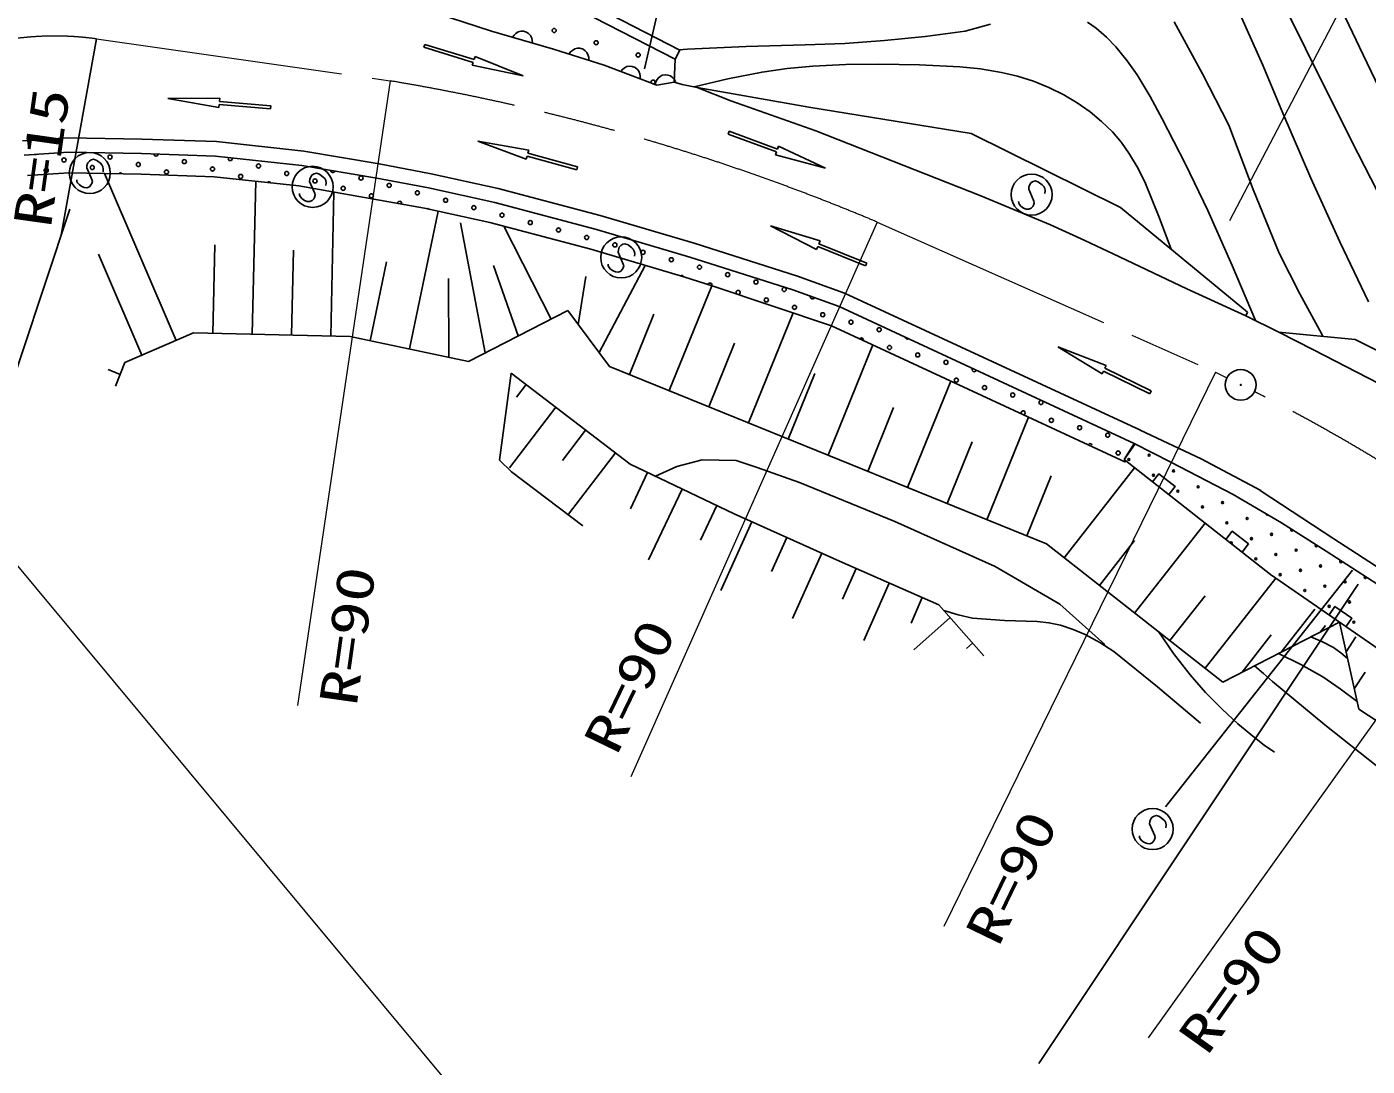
# Model space of a CAD drawing. Units: millimetres, scale not verified. Extents: x 40000 to 680000, y 20000 to 380000.
# Drawn here: x 316853 to 381833, y 261938 to 312313 of the extents above; entities that cross this region are included whole.
import ezdxf
from ezdxf.enums import TextEntityAlignment as Align

# ---------------------------------------------------------------- set-up
doc = ezdxf.new("R2010")
doc.units = ezdxf.units.MM
doc.header["$LTSCALE"] = 1000
doc.linetypes.add('CHAIN', pattern=[18.5, 12, -1.5, 3.5, -1.5])
for name, color, linetype, lineweight in [('M-BGD', 7, 'Continuous', 25), ('M-BGD-HTXT', 7, 'Continuous', 13), ('M-BMK', 2, 'CHAIN', 13), ('M-BMK-SRVR', 3, 'Continuous', 25), ('M-STR-STRC', 7, 'Continuous', 25)]:
    doc.layers.add(name, color=color, linetype=linetype, lineweight=lineweight)
doc.styles.add('ＭＳ ゴシック', font='')
doc.styles.get('ＭＳ ゴシック').set_extended_font_data('MS Gothic')

# ---------------------------------------------------------------- blocks, each defined once
blk = doc.blocks.new('BUHIN3')
at = {"color": 3, "linetype": 'Continuous', "lineweight": 25}
for radius in [746, 22.5]:
    blk.add_circle((0, 0), radius, dxfattribs=at)
blk = doc.blocks.new('BUHIN14')
at = {"color": 7, "linetype": 'Continuous', "lineweight": 25}
blk.add_lwpolyline([(-708, 107), (-749, 37), (-760, -45), (-749, -151), (-703, -299), (-632, -413), (-528, -496), (-403, -526), (-292, -497), (-222, -471), (-138, -403), (-106, -320), (36, 293), (104, 377), (212, 452), (329, 478), (431, 472), (537, 431), (626, 296), (693, 77), (708, -23), (693, -127), (645, -226), (555, -327)], dxfattribs=at)
blk.add_circle((0, 0), 995, dxfattribs=at)
blk = doc.blocks.new('BUHIN42')
at = {"color": 7, "linetype": 'Continuous', "lineweight": 25}
blk.add_lwpolyline([(137, -481), (618, -343), (343, 618), (-137, 481)], dxfattribs=at)

msp = doc.modelspace()

# ---------------------------------------------------------------- linework, layer by layer
at = {"layer": 'M-BGD'}
for p, q in [((340177, 315479), (348509, 311185)), ((348280, 310741), (339947, 315034)), ((339380, 312110), (336704, 312982)), ((342386, 311237), (339380, 312110)), ((320224, 311730), (318496, 302136)), ((344849, 310461), (342386, 311237)), ((348280, 310741), (348229, 309637)), ((348509, 311185), (348280, 310741)), ((347389, 309492), (344849, 310461)), ((348229, 309637), (347389, 309492)), ((348229, 309637), (348628, 309517)), ((348628, 309517), (349357, 309373)), ((349357, 309373), (354765, 308423)), ((349357, 309373), (350980, 308726)), ((355097, 307265), (350980, 308726)), ((354765, 308423), (362632, 307138)), ((316639, 306791), (318859, 306938)), ((318859, 306938), (322436, 306866)), ((322436, 306866), (326057, 306747)), ((326057, 306747), (330278, 306285)), ((363096, 304119), (355097, 307265)), ((362632, 307138), (369873, 303564)), ((318875, 306237), (316732, 306096)), ((322418, 306166), (318875, 306237)), ((326008, 306048), (322418, 306166)), ((330278, 306285), (333942, 305667)), ((330181, 305592), (326008, 306048)), ((333819, 304977), (330181, 305592)), ((333942, 305667), (336463, 305191)), ((318898, 305237), (316886, 305104)), ((322391, 305167), (318898, 305237)), ((324097, 297115), (320612, 305202)), ((325937, 305050), (322391, 305167)), ((330040, 304601), (325937, 305050)), ((327781, 297409), (327949, 304830)), ((336323, 304505), (333819, 304977)), ((336463, 305191), (339700, 304477)), ((336128, 303524), (330040, 304601)), ((331585, 297323), (331743, 304300)), ((339535, 303796), (336323, 304505)), ((339700, 304477), (344654, 303171)), ((366484, 302718), (363096, 304119)), ((312438, 283930), (318940, 303469)), ((339300, 302824), (336128, 303524)), ((344465, 302497), (339535, 303796)), ((369873, 303564), (376034, 298483)), ((335402, 296700), (336803, 303375)), ((339069, 296509), (337881, 302820)), ((344195, 301534), (339300, 302824)), ((344654, 303171), (349205, 301820)), ((342278, 298152), (339977, 302646)), ((349000, 301151), (344465, 302497)), ((368149, 301958), (366484, 302718)), ((325879, 297452), (325976, 301747)), ((348706, 300195), (344195, 301534)), ((349205, 301820), (354210, 300231)), ((369521, 301316), (368149, 301958)), ((322436, 296399), (320323, 301301)), ((329683, 297366), (329777, 301496)), ((333492, 297101), (334293, 300919)), ((353984, 299568), (349000, 301151)), ((373084, 299622), (369521, 301316)), ((340673, 297330), (339474, 300749)), ((343585, 297885), (343947, 300218)), ((344595, 296529), (346831, 300751)), ((354210, 300231), (356498, 299399)), ((337312, 296299), (337297, 300112)), ((347990, 294679), (350056, 299766)), ((350123, 299745), (348706, 300195)), ((355860, 297821), (350123, 299745)), ((356231, 298751), (353984, 299568)), ((375946, 298308), (373084, 299622)), ((356498, 299399), (370838, 292758)), ((343080, 298562), (338267, 296098)), ((345101, 295852), (343080, 298562)), ((346064, 295461), (347253, 298389)), ((351842, 293114), (354006, 298443)), ((370544, 292123), (356231, 298751)), ((376034, 298483), (375946, 298308)), ((375946, 298308), (377544, 297521)), ((357820, 296913), (355860, 297821)), ((324928, 297474), (321605, 296041)), ((332537, 297302), (324928, 297474)), ((338267, 296098), (332537, 297302)), ((349916, 293897), (351168, 296981)), ((377544, 297521), (381257, 297164)), ((379225, 296658), (377544, 297521)), ((381257, 297164), (386421, 294551)), ((355695, 291550), (357864, 296893)), ((365375, 293415), (357820, 296913)), ((382403, 295024), (379225, 296658)), ((321376, 295468), (320797, 295699)), ((321605, 296041), (321146, 294895)), ((366289, 287249), (345101, 295852)), ((340335, 295525), (339767, 291308)), ((340335, 295525), (346110, 291113)), ((353769, 292332), (355060, 295514)), ((359547, 289986), (361641, 295144)), ((341057, 294974), (340588, 294360)), ((342500, 293871), (340260, 290938)), ((357621, 290768), (358875, 293857)), ((363399, 288422), (365418, 293395)), ((370123, 291216), (365375, 293415)), ((343944, 292768), (342815, 291290)), ((373788, 291373), (370822, 292767)), ((361473, 289204), (362690, 292201)), ((370047, 291341), (370544, 292123)), ((370047, 291341), (370582, 292103)), ((372318, 291206), (370544, 292123)), ((339767, 291308), (340354, 290739)), ((345388, 291665), (343114, 288688)), ((346110, 291113), (351152, 288707)), ((349592, 291332), (348369, 291001)), ((351246, 291299), (349592, 291332)), ((352257, 290947), (351246, 291299)), ((377150, 285771), (370047, 291341)), ((375342, 289644), (372318, 291206)), ((373788, 291373), (376675, 289832)), ((340354, 290739), (343802, 288126)), ((346950, 290712), (346112, 288956)), ((348369, 291001), (347339, 290527)), ((354307, 290220), (352257, 290947)), ((365326, 287640), (366505, 290544)), ((367143, 286580), (370559, 290939)), ((348631, 289910), (346991, 286475)), ((358936, 288335), (354307, 290220)), ((376641, 289832), (380216, 287495)), ((377677, 288266), (375342, 289644)), ((350312, 289108), (349510, 287429)), ((351152, 288707), (356252, 286415)), ((352002, 288325), (350505, 284993)), ((363796, 286153), (358936, 288335)), ((370559, 283902), (373975, 288260)), ((379840, 286904), (377677, 288266)), ((353702, 287561), (352962, 285915)), ((374828, 280555), (366289, 287249)), ((368851, 285241), (370559, 287420)), ((380216, 287495), (382741, 285870)), ((355402, 286797), (353978, 283629)), ((382355, 285286), (379840, 286904)), ((356252, 286415), (361065, 284295)), ((357054, 286061), (356399, 284576)), ((366937, 284335), (363796, 286153)), ((358658, 285355), (357434, 282574)), ((381400, 285306), (365907, 262066)), ((373975, 281225), (377401, 285596)), ((383639, 281274), (377150, 285771)), ((360263, 284648), (359719, 283413)), ((372267, 282563), (373975, 284742)), ((361065, 284295), (363242, 281831)), ((369119, 282384), (366937, 284335)), ((377660, 282005), (379295, 284090)), ((361609, 283679), (359847, 282121)), ((380492, 283455), (374828, 280555)), ((381422, 279241), (380492, 283455)), ((375772, 281038), (377184, 282839)), ((379548, 282971), (379805, 283298)), ((380809, 282018), (381289, 282748)), ((362698, 282447), (362404, 282187)), ((381205, 280227), (381733, 281030)), ((384990, 276894), (381422, 279241))]:
    msp.add_line(p, q, dxfattribs=at)
for points in [[(376629, 315728), (378844, 311261), (381079, 306795), (382646, 303734), (384267, 300699), (385107, 299246), (385997, 297826), (386994, 296378), (388041, 294964), (388791, 293988), (389549, 293017)], [(380433, 313492), (381642, 310955), (383002, 308133)], [(372480, 312559), (373843, 310036), (375118, 307551), (376310, 304436), (377559, 301343), (378564, 299366), (379626, 297412), (379650, 297368), (379678, 297316)], [(381892, 298988), (380504, 301884), (379103, 304979), (377745, 308123), (376772, 310447), (375738, 312757)], [(340403, 311813), (340473, 311912), (340558, 311989), (340680, 312068), (340802, 312095), (340925, 312096), (341074, 312053), (341177, 311986), (341266, 311898), (341329, 311765), (341359, 311655), (341363, 311534)], [(363565, 312436), (362351, 312101), (360400, 311844), (358439, 311647), (356516, 311511), (354588, 311435), (351730, 311360), (348876, 311224), (348677, 311213), (348478, 311201)], [(376424, 298072), (375294, 300747), (374102, 303413), (373027, 305650), (371897, 307861), (371314, 308935), (370678, 309982), (370192, 310672), (369650, 311336), (369195, 311811), (368693, 312249), (368279, 312537)], [(343141, 310999), (343213, 311097), (343300, 311172), (343423, 311248), (343546, 311273), (343669, 311271), (343817, 311224), (343918, 311155), (344005, 311065), (344065, 310931), (344093, 310820), (344094, 310699)], [(345652, 310155), (345730, 310248), (345821, 310318), (345949, 310387), (346073, 310403), (346196, 310394), (346340, 310339), (346438, 310264), (346519, 310169), (346571, 310032), (346592, 309919), (346586, 309798)], [(347317, 309479), (347337, 309599), (347379, 309706), (347454, 309830), (347552, 309908), (347662, 309963), (347815, 309989), (347936, 309974), (348055, 309934), (348170, 309842), (348246, 309757), (348302, 309650)], [(349199, 309405), (350845, 309793), (352499, 310123), (353722, 310295), (354953, 310408), (356551, 310482), (358164, 310496), (360130, 310464), (362089, 310373), (363092, 310269), (364098, 310104), (364877, 309918), (365649, 309671), (366393, 309373), (367122, 309015), (367771, 308633), (368398, 308193), (368955, 307730), (369478, 307217), (369921, 306700), (370314, 306148), (370723, 305450), (371085, 304712), (371739, 303127), (372337, 301532)], [(373749, 278570), (371675, 280320), (369554, 282031), (368874, 282469), (368158, 282857), (367576, 283111), (366967, 283310), (366402, 283428), (365826, 283486), (364258, 283540), (362696, 283654), (361999, 283810), (361307, 284020)], [(380805, 283238), (381090, 283649), (380268, 284218), (379983, 283807)], [(371708, 283001), (372451, 281936), (373248, 280900), (374002, 280049), (374800, 279237), (375559, 278530), (376364, 277863), (376841, 277505), (377334, 277151)], [(379108, 282746), (379670, 282511), (380201, 282223), (380547, 281972), (380880, 281698)], [(377534, 281940), (378620, 281400), (379682, 280805), (380525, 280234), (381339, 279617)], [(385361, 273716), (383878, 275098), (382348, 276440), (379780, 278489), (377243, 280589), (376808, 280967), (376374, 281346)]]:
    msp.add_lwpolyline(points, dxfattribs=at)
for centre, radius in [((342419, 312136), 99.5), ((344455, 311541), 99.5), ((346491, 310946), 99.5), ((320889, 305999), 99.5), ((317794, 305353), 99.5), ((318658, 305856), 99.5), ((320025, 305496), 99.5), ((322257, 305639), 99.5), ((324488, 305782), 99.5), ((325856, 305422), 99.5), ((328087, 305565), 99.5), ((323624, 305279), 99.5), ((327223, 305061), 99.5), ((329455, 305204), 99.5), ((330822, 304844), 99.5), ((333054, 304987), 99.5), ((332190, 304484), 99.5), ((333557, 304123), 99.5), ((334421, 304627), 99.5), ((335789, 304266), 99.5), ((337156, 303906), 99.5), ((338524, 303546), 99.5), ((339891, 303185), 99.5), ((341259, 302825), 99.5), ((342627, 302465), 99.5), ((343994, 302104), 99.5), ((345362, 301744), 99.5), ((346729, 301383), 99.5), ((348097, 301023), 99.5), ((349464, 300663), 99.5), ((350832, 300302), 99.5), ((352199, 299942), 99.5), ((353567, 299581), 99.5), ((352703, 299078), 99.5), ((354070, 298717), 99.5), ((355438, 298357), 99.5), ((356805, 297997), 99.5), ((358173, 297636), 99.5), ((358676, 296772), 99.5), ((360044, 296412), 99.5), ((361411, 296052), 99.5), ((361915, 295188), 99.5), ((363283, 294827), 99.5), ((364650, 294467), 99.5), ((366018, 294106), 99.5), ((366521, 293242), 99.5), ((367889, 292882), 99.5), ((369256, 292522), 99.5), ((369760, 291658), 99.5), ((370282, 291345), 49.7), ((371260, 291555), 49.7), ((371470, 290577), 49.7), ((372447, 290787), 49.7), ((372657, 289809), 49.7), ((373635, 290019), 49.7), ((374823, 289252), 49.7), ((373845, 289042), 49.7), ((376011, 288484), 49.7), ((375033, 288274), 49.7), ((376221, 287506), 49.7), ((377198, 287716), 49.7), ((376431, 286529), 49.7), ((377408, 286739), 49.7), ((378386, 286949), 49.7), ((378596, 285971), 49.7), ((379574, 286181), 49.7), ((377618, 285761), 49.7), ((380761, 285413), 49.7), ((378806, 284993), 49.7), ((379784, 285203), 49.7), ((379994, 284226), 49.7), ((380972, 284436), 49.7), ((381182, 283458), 49.7)]:
    msp.add_circle(centre, radius, dxfattribs=at)
for centre, radius, start, end in [((347212, 309630), 99.5, 297.52292, 200.69766), ((317290, 306216), 99.5, 241.15348, 306.41507), ((323121, 306142), 99.5, 177.6452, 358.58666), ((326720, 305925), 99.5, 146.94148, 20.56892), ((321393, 305135), 99.5, 29.92053, 147.7869), ((328591, 304701), 99.5, 29.70236, 137.80704), ((331686, 305348), 99.5, 176.16691, 344.6674), ((334925, 303763), 99.5, 334.89508, 185.03496), ((336292, 303403), 99.5, 44.05326, 111.06782), ((348600, 300159), 99.5, 23.87409, 123.0577), ((349968, 299799), 99.5, 339.97636, 164.78985), ((351335, 299438), 99.5, 269.40039, 233.5209), ((354934, 299221), 99.5, 159.08886, 340.94657), ((357309, 297133), 99.5, 344.17305, 146.12769), ((359540, 297276), 99.5, 186.65126, 303.65167), ((362779, 295691), 99.5, 140.53772, 349.76521), ((360548, 295548), 99.5, 43.81801, 86.48482), ((365154, 293603), 99.5, 283.6988, 206.60543), ((368392, 292018), 99.5, 7.66539, 124.45948), ((370624, 292161), 99.5, 198.5372, 209.22857), ((376988, 288694), 49.7, 171.47523, 307.44174), ((378176, 287926), 49.7, 122.16221, 353.44211), ((375243, 287296), 49.7, 293.25364, 170.54143), ((379364, 287159), 49.7, 97.51169, 18.09262), ((380551, 286391), 49.7, 77.93073, 36.56497), ((381739, 285623), 49.7, 61.59306, 52.90264)]:
    msp.add_arc(centre, radius, start, end, dxfattribs=at)
at = {"layer": 'M-BGD-HTXT'}
for p, q in [((384077, 319957), (375165, 302906)), ((334472, 309694), (329968, 279412)), ((358082, 302848), (346135, 275963)), ((374486, 295570), (361302, 268716)), ((314740, 288174), (349218, 246787)), ((388361, 287275), (371216, 263311))]:
    msp.add_line(p, q, dxfattribs=at)
at = {"layer": 'M-BMK'}
for p, q in [((320224, 311730), (334472, 309694)), ((358082, 302848), (374486, 295570)), ((374486, 295570), (375031, 295296))]:
    msp.add_line(p, q, dxfattribs=at)
for centre, radius, start, end in [((318219, 296909), 14955, 82.29663, 243.3988), ((316999, 205307), 105840, 67.15976, 80.4978), ((339308, 220729), 82672, 53.60471, 63.36276)]:
    msp.add_arc(centre, radius, start, end, dxfattribs=at)
at = {"layer": 'M-STR-STRC'}
for p, q in [((346804, 310279), (350730, 327401)), ((336104, 311319), (336147, 311463)), ((338495, 310591), (336104, 311319)), ((336147, 311463), (338539, 310734)), ((338539, 310734), (338582, 310877)), ((338582, 310877), (340908, 309933)), ((338451, 310447), (338495, 310591)), ((340908, 309933), (338451, 310447)), ((323697, 308835), (326207, 308847)), ((326168, 308399), (323697, 308835)), ((326207, 308847), (326194, 308697)), ((326194, 308697), (328685, 308485)), ((326181, 308548), (326168, 308399)), ((328672, 308335), (326181, 308548)), ((328685, 308485), (328672, 308335)), ((341065, 305900), (338713, 306775)), ((338713, 306775), (341184, 306334)), ((350846, 307110), (350898, 307251)), ((353193, 306248), (350846, 307110)), ((350898, 307251), (353245, 306389)), ((341184, 306334), (341144, 306190)), ((341144, 306190), (343556, 305532)), ((353141, 306108), (353193, 306248)), ((355566, 305457), (353141, 306108)), ((353245, 306389), (353296, 306530)), ((353296, 306530), (355566, 305457)), ((341105, 306045), (341065, 305900)), ((343517, 305387), (341105, 306045)), ((343556, 305532), (343517, 305387)), ((355142, 301525), (352910, 302675)), ((352910, 302675), (355311, 301942)), ((355198, 301664), (355142, 301525)), ((357514, 300722), (355198, 301664)), ((355311, 301942), (355255, 301803)), ((355255, 301803), (357570, 300861)), ((357570, 300861), (357514, 300722)), ((368978, 295495), (366832, 296798)), ((366832, 296798), (369176, 295899)), ((369176, 295899), (369110, 295764)), ((369110, 295764), (371354, 294664)), ((369044, 295630), (368978, 295495)), ((371288, 294529), (369044, 295630)), ((371354, 294664), (371288, 294529)), ((381120, 285985), (372061, 274505))]:
    msp.add_line(p, q, dxfattribs=at)

# ---------------------------------------------------------------- block references
at = {"layer": 'M-BGD', "rotation": 35.94111}
for p in [(371823, 289948), (375374, 287163)]:
    msp.add_blockref('BUHIN42', p, dxfattribs=at)
at = {"layer": 'M-BMK-SRVR', "rotation": 35.94111}
msp.add_blockref('BUHIN3', (375701, 294959), dxfattribs=at)
at = {"layer": 'M-STR-STRC', "rotation": 35.94111}
for p in [(319907, 305228), (330708, 304557), (365565, 304181), (345668, 301136), (371430, 273429)]:
    msp.add_blockref('BUHIN14', p, dxfattribs=at)

# ---------------------------------------------------------------- texts
at = {"layer": 'M-BGD-HTXT', "style": 'ＭＳ ゴシック', "width": 1.35}
for s, rotation, p in [('R=15', 82, (318558, 302438)), ('R=90', 82, (333383, 279258)), ('R=90', 64.2, (345940, 276700)), ('R=90', 64.2, (364446, 267420)), ('R=90', 54.5, (374515, 262071))]:
    msp.add_text(s, height=1833, rotation=rotation, dxfattribs=at).set_placement(p, align=Align.BOTTOM_LEFT)

doc.saveas('drawing.dxf')
